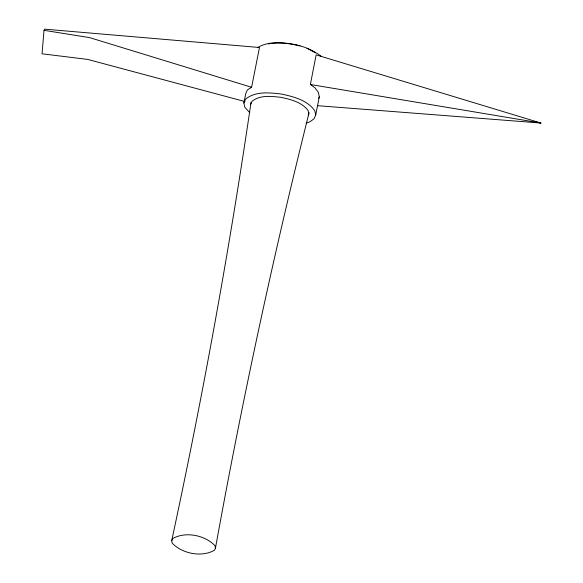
<?xml version="1.0" encoding="UTF-8"?>
<svg xmlns="http://www.w3.org/2000/svg" width="583" height="583" viewBox="0 0 583 583"><rect width="100%" height="100%" fill="white"/><g stroke="black" fill="none" stroke-linecap="round" stroke-linejoin="round"><path stroke-width="0.87" d="M249.735 112.65L244.853 107.323L243.869 103.045L245.727 93.637L247.374 89.95L251.601 87.275L259.479 47.493L44.548 29.15L44.024 30.323L42.034 53.796L87.778 59.437L244.998 101.566M251.062 102.178C229.505 249.211 202.957 395.514 171.679 540.791L172.233 543.196C182.311 553.733 201.74 557.618 214.537 550.184L215.477 548.027C241.887 401.935 273.07 256.702 309.099 112.679M306.111 123.13L309.93 121.818L314.048 118.757L315.724 114.917L319.295 96.88L318.369 92.282L314.915 87.793L310.375 84.499L316.146 54.868L540.966 123.042L317.713 105.691M243.869 103.045L245.538 99.205C255.288 91.028 269.295 92.661 281.064 93.987C293.256 96.552 307.095 99.941 314.74 110.639L315.724 114.917M250.763 104.182L252.009 101.325C259.945 94.803 271.277 96.282 280.787 97.31C290.611 99.416 301.848 102.01 308.094 110.595L308.822 113.78L308.203 115.208M171.679 540.791L172.619 538.634C185.416 531.2 204.837 535.085 214.923 545.63L215.477 548.027M318.646 98.287L319.295 96.88M257.511 47.624C270.111 39.943 286.297 42.909 299.968 45.904M268.428 43.9L270.118 43.659M271.809 43.426C288.949 41.531 307.336 45.744 321.16 56.267M44.024 30.323L89.636 37.625L251.601 87.275M310.375 84.499L540.966 123.042L535.639 121.92M307.001 48.207L315.49 52.827"/></g></svg>
